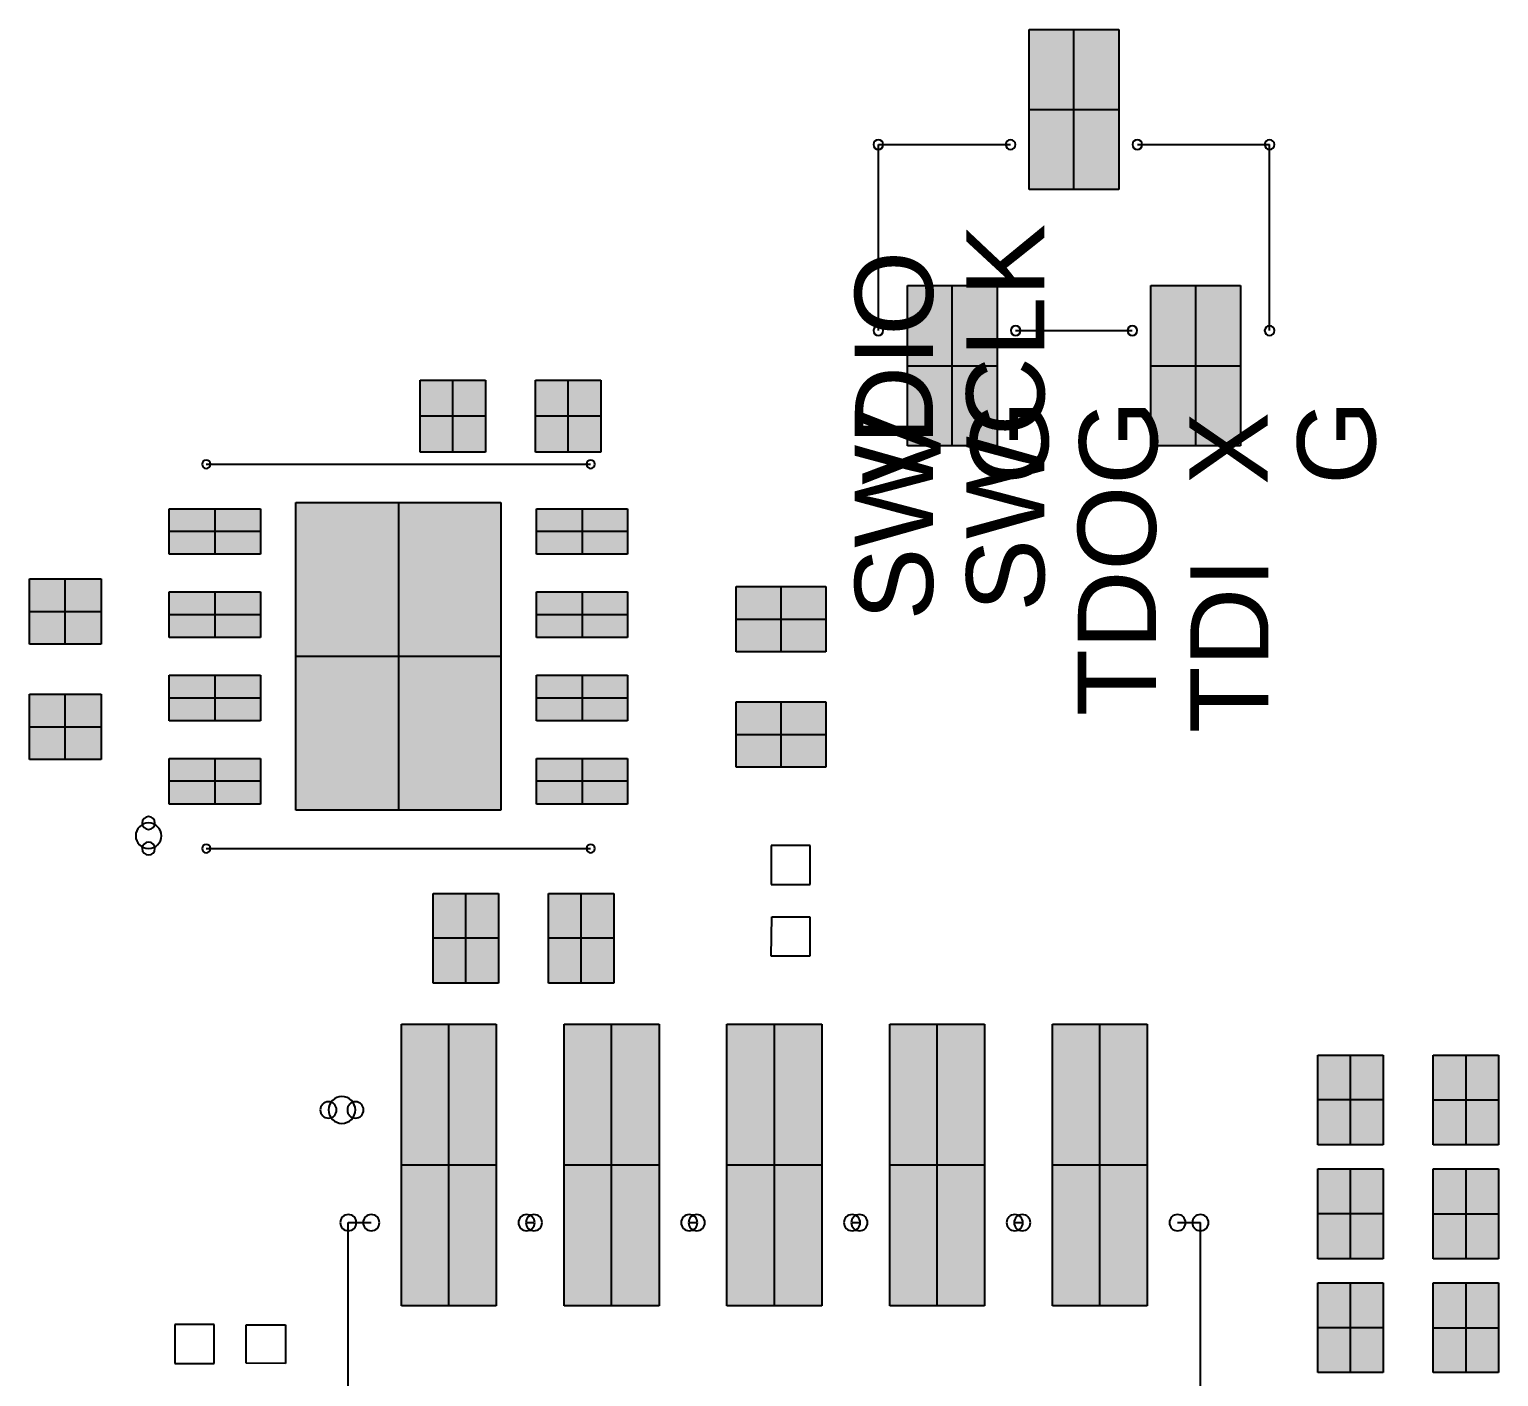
# Model space of a CAD drawing. Header units: millimetres. Extents: x -0.1 to 90.1, y -0.1 to 60.1.
# Drawn here: x 50.32 to 61.79, y 14.58 to 25.09 of the extents above; entities that cross this region are included whole.
import ezdxf

# ---------------------------------------------------------------- set-up
doc = ezdxf.new("R2010")
doc.units = ezdxf.units.MM
doc.layers.get('0').update_dxf_attribs({"color": 18, "true_color": 0x000000})
doc.layers.add('Bottom Overlay', color=54, linetype='Continuous', true_color=0x999900)
doc.layers.add('Bottom Paste', color=16, linetype='Continuous', true_color=0x7f0000)
doc.styles.add('Arial Regular', font='arial.ttf')

# ---------------------------------------------------------------- blocks, each defined once
blk = doc.blocks.new('HDR_SMD_10P_P1_27_V_M_R2_C5_LS5_5_1_B_466')
at = {"layer": 'Bottom Paste', "true_color": 0x7f0000}
for points in [[(-2.91, 3.05), (-2.17, 3.05), (-2.17, 0.85), (-2.91, 0.85)], [(-1.64, 3.05), (-0.9, 3.05), (-0.9, 0.85), (-1.64, 0.85)], [(-0.37, 3.05), (0.37, 3.05), (0.37, 0.85), (-0.37, 0.85)], [(0.9, 3.05), (1.64, 3.05), (1.64, 0.85), (0.9, 0.85)], [(2.17, 3.05), (2.91, 3.05), (2.91, 0.85), (2.17, 0.85)], [(-2.91, -0.85), (-2.17, -0.85), (-2.17, -3.05), (-2.91, -3.05)], [(-1.64, -0.85), (-0.9, -0.85), (-0.9, -3.05), (-1.64, -3.05)], [(-0.37, -0.85), (0.37, -0.85), (0.37, -3.05), (-0.37, -3.05)], [(0.9, -0.85), (1.64, -0.85), (1.64, -3.05), (0.9, -3.05)], [(2.17, -0.85), (2.91, -0.85), (2.91, -3.05), (2.17, -3.05)]]:
    blk.add_hatch(color=16, dxfattribs=at).paths.add_polyline_path(points, flags=0)
at = {"layer": 'Bottom Overlay'}
for points in [[(-3.325, -1.5), (-3.325, 1.5)], [(-3.325, 1.5), (-3.146, 1.5)], [(-1.934, 1.5), (-1.876, 1.5)], [(-0.664, 1.5), (-0.606, 1.5)], [(0.606, 1.5), (0.664, 1.5)], [(1.876, 1.5), (1.934, 1.5)], [(3.146, 1.5), (3.325, 1.5)], [(3.325, -1.5), (3.325, 1.5)], [(-3.325, -1.5), (-3.146, -1.5)], [(-1.934, -1.5), (-1.876, -1.5)], [(-0.664, -1.5), (-0.606, -1.5)], [(0.606, -1.5), (0.664, -1.5)], [(1.876, -1.5), (1.934, -1.5)], [(3.146, -1.5), (3.325, -1.5)]]:
    blk.add_lwpolyline(points, dxfattribs=at)
for centre, radius, start, end in [((-3.48, 2.38), 0.0635, 0, 180), ((-3.375, 2.38), 0.105, 0, 180), ((-3.269, 2.38), 0.0635, 0, 180), ((-3.48, 2.38), 0.0635, 180, 0), ((-3.375, 2.38), 0.105, 180, 0), ((-3.269, 2.38), 0.0635, 180, 0), ((-3.325, 1.5), 0.0635, 0, 180), ((-3.325, 1.5), 0.0635, 0, 180), ((-3.325, 1.5), 0.0635, 180, 0), ((-3.325, 1.5), 0.0635, 180, 0), ((-3.146, 1.5), 0.0635, 0, 180), ((-3.146, 1.5), 0.0635, 180, 0), ((-1.934, 1.5), 0.0635, 0, 180), ((-1.934, 1.5), 0.0635, 180, 0), ((-1.876, 1.5), 0.0635, 0, 180), ((-1.876, 1.5), 0.0635, 180, 0), ((-0.664, 1.5), 0.0635, 0, 180), ((-0.664, 1.5), 0.0635, 180, 0), ((-0.606, 1.5), 0.0635, 0, 180), ((-0.606, 1.5), 0.0635, 180, 0), ((0.606, 1.5), 0.0635, 0, 180), ((0.606, 1.5), 0.0635, 180, 0), ((0.664, 1.5), 0.0635, 0, 180), ((0.664, 1.5), 0.0635, 180, 0), ((1.876, 1.5), 0.0635, 0, 180), ((1.876, 1.5), 0.0635, 180, 0), ((1.934, 1.5), 0.0635, 0, 180), ((1.934, 1.5), 0.0635, 180, 0), ((3.146, 1.5), 0.0635, 0, 180), ((3.146, 1.5), 0.0635, 180, 0), ((3.325, 1.5), 0.0635, 0, 180), ((3.325, 1.5), 0.0635, 0, 180), ((3.325, 1.5), 0.0635, 180, 0), ((3.325, 1.5), 0.0635, 180, 0), ((-3.325, -1.5), 0.0635, 0, 180), ((-3.325, -1.5), 0.0635, 0, 180), ((-3.146, -1.5), 0.0635, 0, 180), ((-1.934, -1.5), 0.0635, 0, 180), ((-1.876, -1.5), 0.0635, 0, 180), ((-0.664, -1.5), 0.0635, 0, 180), ((-0.606, -1.5), 0.0635, 0, 180), ((0.606, -1.5), 0.0635, 0, 180), ((0.664, -1.5), 0.0635, 0, 180), ((1.876, -1.5), 0.0635, 0, 180), ((1.934, -1.5), 0.0635, 0, 180), ((3.146, -1.5), 0.0635, 0, 180), ((3.325, -1.5), 0.0635, 0, 180), ((3.325, -1.5), 0.0635, 0, 180), ((-3.325, -1.5), 0.0635, 180, 0), ((-3.325, -1.5), 0.0635, 180, 0), ((-3.146, -1.5), 0.0635, 180, 0), ((-1.934, -1.5), 0.0635, 180, 0), ((-1.876, -1.5), 0.0635, 180, 0), ((-0.664, -1.5), 0.0635, 180, 0), ((-0.606, -1.5), 0.0635, 180, 0), ((0.606, -1.5), 0.0635, 180, 0), ((0.664, -1.5), 0.0635, 180, 0), ((1.876, -1.5), 0.0635, 180, 0), ((1.934, -1.5), 0.0635, 180, 0), ((3.146, -1.5), 0.0635, 180, 0), ((3.325, -1.5), 0.0635, 180, 0), ((3.325, -1.5), 0.0635, 180, 0)]:
    blk.add_arc(centre, radius, start, end, dxfattribs=at)
at = {"layer": 'Bottom Paste', "color": 16, "true_color": 0x7f0000}
for p, q in [((-2.54, 0.85), (-2.54, 3.05)), ((-1.27, 0.85), (-1.27, 3.05)), ((0, 0.85), (0, 3.05)), ((1.27, 0.85), (1.27, 3.05)), ((2.54, 0.85), (2.54, 3.05)), ((-2.17, 1.95), (-2.91, 1.95)), ((-0.9, 1.95), (-1.64, 1.95)), ((0.37, 1.95), (-0.37, 1.95)), ((1.64, 1.95), (0.9, 1.95)), ((2.91, 1.95), (2.17, 1.95)), ((-2.54, -3.05), (-2.54, -0.85)), ((-1.27, -3.05), (-1.27, -0.85)), ((0, -3.05), (0, -0.85)), ((1.27, -3.05), (1.27, -0.85)), ((2.54, -3.05), (2.54, -0.85)), ((-2.17, -1.95), (-2.91, -1.95)), ((-0.9, -1.95), (-1.64, -1.95)), ((0.37, -1.95), (-0.37, -1.95)), ((1.64, -1.95), (0.9, -1.95)), ((2.91, -1.95), (2.17, -1.95))]:
    blk.add_line(p, q, dxfattribs=at)
for points in [[(-2.91, 3.05), (-2.54, 3.05), (-2.17, 3.05)], [(-2.91, 0.85), (-2.91, 1.95), (-2.91, 3.05)], [(-2.17, 3.05), (-2.17, 1.95), (-2.17, 0.85)], [(-1.64, 3.05), (-1.27, 3.05), (-0.9, 3.05)], [(-1.64, 0.85), (-1.64, 1.95), (-1.64, 3.05)], [(-0.9, 3.05), (-0.9, 1.95), (-0.9, 0.85)], [(-0.37, 3.05), (0, 3.05), (0.37, 3.05)], [(-0.37, 0.85), (-0.37, 1.95), (-0.37, 3.05)], [(0.37, 3.05), (0.37, 1.95), (0.37, 0.85)], [(0.9, 3.05), (1.27, 3.05), (1.64, 3.05)], [(0.9, 0.85), (0.9, 1.95), (0.9, 3.05)], [(1.64, 3.05), (1.64, 1.95), (1.64, 0.85)], [(2.17, 3.05), (2.54, 3.05), (2.91, 3.05)], [(2.17, 0.85), (2.17, 1.95), (2.17, 3.05)], [(2.91, 3.05), (2.91, 1.95), (2.91, 0.85)], [(-2.17, 0.85), (-2.54, 0.85), (-2.91, 0.85)], [(-0.9, 0.85), (-1.27, 0.85), (-1.64, 0.85)], [(0.37, 0.85), (0, 0.85), (-0.37, 0.85)], [(1.64, 0.85), (1.27, 0.85), (0.9, 0.85)], [(2.91, 0.85), (2.54, 0.85), (2.17, 0.85)], [(-2.91, -0.85), (-2.54, -0.85), (-2.17, -0.85)], [(-2.91, -3.05), (-2.91, -1.95), (-2.91, -0.85)], [(-2.17, -0.85), (-2.17, -1.95), (-2.17, -3.05)], [(-1.64, -0.85), (-1.27, -0.85), (-0.9, -0.85)], [(-1.64, -3.05), (-1.64, -1.95), (-1.64, -0.85)], [(-0.9, -0.85), (-0.9, -1.95), (-0.9, -3.05)], [(-0.37, -0.85), (0, -0.85), (0.37, -0.85)], [(-0.37, -3.05), (-0.37, -1.95), (-0.37, -0.85)], [(0.37, -0.85), (0.37, -1.95), (0.37, -3.05)], [(0.9, -0.85), (1.27, -0.85), (1.64, -0.85)], [(0.9, -3.05), (0.9, -1.95), (0.9, -0.85)], [(1.64, -0.85), (1.64, -1.95), (1.64, -3.05)], [(2.17, -0.85), (2.54, -0.85), (2.91, -0.85)], [(2.17, -3.05), (2.17, -1.95), (2.17, -0.85)], [(2.91, -0.85), (2.91, -1.95), (2.91, -3.05)], [(-2.17, -3.05), (-2.54, -3.05), (-2.91, -3.05)], [(-0.9, -3.05), (-1.27, -3.05), (-1.64, -3.05)], [(0.37, -3.05), (0, -3.05), (-0.37, -3.05)], [(1.64, -3.05), (1.27, -3.05), (0.9, -3.05)], [(2.91, -3.05), (2.54, -3.05), (2.17, -3.05)]]:
    blk.add_open_spline(points, degree=2, dxfattribs=at)
blk = doc.blocks.new('HVSON_8_L3_0_W3_0_P0_65_BL_EP_B_465')
at = {"layer": 'Bottom Paste', "true_color": 0x7f0000}
for points in [[(-1.153, 1.788), (-0.797, 1.788), (-0.797, 1.077), (-1.153, 1.077)], [(-0.503, 1.788), (-0.147, 1.788), (-0.147, 1.077), (-0.503, 1.077)], [(0.147, 1.788), (0.503, 1.788), (0.503, 1.077), (0.147, 1.077)], [(0.797, 1.788), (1.153, 1.788), (1.153, 1.077), (0.797, 1.077)], [(-1.2, 0.8), (1.2, 0.8), (1.2, -0.8), (-1.2, -0.8)], [(-1.153, -1.077), (-0.797, -1.077), (-0.797, -1.788), (-1.153, -1.788)], [(-0.503, -1.077), (-0.147, -1.077), (-0.147, -1.788), (-0.503, -1.788)], [(0.147, -1.077), (0.503, -1.077), (0.503, -1.788), (0.147, -1.788)], [(0.797, -1.077), (1.153, -1.077), (1.153, -1.788), (0.797, -1.788)]]:
    blk.add_hatch(color=16, dxfattribs=at).paths.add_polyline_path(points, flags=0)
at = {"layer": 'Bottom Overlay'}
for points in [[(-1.5, 1.5), (-1.5, -1.5)], [(1.5, 1.5), (1.5, -1.5)]]:
    blk.add_lwpolyline(points, dxfattribs=at)
for centre, radius, start, end in [((-1.5, 1.95), 0.05, 0, 180), ((-1.5, 1.95), 0.05, 180, 0), ((-1.4, 1.95), 0.1, 0, 180), ((-1.4, 1.95), 0.1, 180, 0), ((-1.3, 1.95), 0.05, 0, 180), ((-1.3, 1.95), 0.05, 180, 0), ((-1.5, 1.5), 0.0323, 0, 180), ((-1.5, 1.5), 0.0323, 180, 0), ((1.5, 1.5), 0.0323, 0, 180), ((1.5, 1.5), 0.0323, 180, 0), ((-1.5, -1.5), 0.0323, 0, 180), ((1.5, -1.5), 0.0323, 0, 180), ((-1.5, -1.5), 0.0323, 180, 0), ((1.5, -1.5), 0.0323, 180, 0)]:
    blk.add_arc(centre, radius, start, end, dxfattribs=at)
at = {"layer": 'Bottom Paste', "color": 16, "true_color": 0x7f0000}
for p, q in [((-0.975, 1.077), (-0.975, 1.788)), ((-0.325, 1.077), (-0.325, 1.788)), ((0.325, 1.077), (0.325, 1.788)), ((0.975, 1.077), (0.975, 1.788)), ((-0.797, 1.433), (-1.153, 1.433)), ((-0.147, 1.433), (-0.503, 1.433)), ((0.503, 1.433), (0.147, 1.433)), ((1.153, 1.433), (0.797, 1.433)), ((0, -0.8), (0, 0.8)), ((1.2, 0), (-1.2, 0)), ((-0.975, -1.788), (-0.975, -1.077)), ((-0.325, -1.788), (-0.325, -1.077)), ((0.325, -1.788), (0.325, -1.077)), ((0.975, -1.788), (0.975, -1.077)), ((-0.797, -1.433), (-1.153, -1.433)), ((-0.147, -1.433), (-0.503, -1.433)), ((0.503, -1.433), (0.147, -1.433)), ((1.153, -1.433), (0.797, -1.433))]:
    blk.add_line(p, q, dxfattribs=at)
for points in [[(-1.153, 1.788), (-0.975, 1.788), (-0.797, 1.788)], [(-1.153, 1.077), (-1.153, 1.433), (-1.153, 1.788)], [(-0.797, 1.788), (-0.797, 1.433), (-0.797, 1.077)], [(-0.503, 1.788), (-0.325, 1.788), (-0.147, 1.788)], [(-0.503, 1.077), (-0.503, 1.433), (-0.503, 1.788)], [(-0.147, 1.788), (-0.147, 1.433), (-0.147, 1.077)], [(0.147, 1.788), (0.325, 1.788), (0.503, 1.788)], [(0.147, 1.077), (0.147, 1.433), (0.147, 1.788)], [(0.503, 1.788), (0.503, 1.433), (0.503, 1.077)], [(0.797, 1.788), (0.975, 1.788), (1.153, 1.788)], [(0.797, 1.077), (0.797, 1.433), (0.797, 1.788)], [(1.153, 1.788), (1.153, 1.433), (1.153, 1.077)], [(-0.797, 1.077), (-0.975, 1.077), (-1.153, 1.077)], [(-0.147, 1.077), (-0.325, 1.077), (-0.503, 1.077)], [(0.503, 1.077), (0.325, 1.077), (0.147, 1.077)], [(1.153, 1.077), (0.975, 1.077), (0.797, 1.077)], [(-1.2, 0.8), (0, 0.8), (1.2, 0.8)], [(-1.2, -0.8), (-1.2, 0), (-1.2, 0.8)], [(1.2, 0.8), (1.2, 0), (1.2, -0.8)], [(1.2, -0.8), (0, -0.8), (-1.2, -0.8)], [(-1.153, -1.077), (-0.975, -1.077), (-0.797, -1.077)], [(-1.153, -1.788), (-1.153, -1.433), (-1.153, -1.077)], [(-0.797, -1.077), (-0.797, -1.433), (-0.797, -1.788)], [(-0.503, -1.077), (-0.325, -1.077), (-0.147, -1.077)], [(-0.503, -1.788), (-0.503, -1.433), (-0.503, -1.077)], [(-0.147, -1.077), (-0.147, -1.433), (-0.147, -1.788)], [(0.147, -1.077), (0.325, -1.077), (0.503, -1.077)], [(0.147, -1.788), (0.147, -1.433), (0.147, -1.077)], [(0.503, -1.077), (0.503, -1.433), (0.503, -1.788)], [(0.797, -1.077), (0.975, -1.077), (1.153, -1.077)], [(0.797, -1.788), (0.797, -1.433), (0.797, -1.077)], [(1.153, -1.077), (1.153, -1.433), (1.153, -1.788)], [(-0.797, -1.788), (-0.975, -1.788), (-1.153, -1.788)], [(-0.147, -1.788), (-0.325, -1.788), (-0.503, -1.788)], [(0.503, -1.788), (0.325, -1.788), (0.147, -1.788)], [(1.153, -1.788), (0.975, -1.788), (0.797, -1.788)]]:
    blk.add_open_spline(points, degree=2, dxfattribs=at)
blk = doc.blocks.new('R0402_B_323')
at = {"layer": 'Bottom Paste', "true_color": 0x7f0000}
for points in [[(-0.195, 0.35), (-0.195, -0.35), (-0.705, -0.35), (-0.705, 0.35)], [(0.705, 0.35), (0.705, -0.35), (0.195, -0.35), (0.195, 0.35)]]:
    blk.add_hatch(color=16, dxfattribs=at).paths.add_polyline_path(points, flags=0)
at = {"layer": 'Bottom Paste', "color": 16, "true_color": 0x7f0000}
for p, q in [((-0.45, -0.35), (-0.45, 0.35)), ((0.45, 0.35), (0.45, -0.35)), ((-0.195, 0), (-0.705, 0)), ((0.195, 0), (0.705, 0))]:
    blk.add_line(p, q, dxfattribs=at)
for points in [[(-0.705, -0.35), (-0.705, 0), (-0.705, 0.35)], [(-0.705, 0.35), (-0.45, 0.35), (-0.195, 0.35)], [(-0.195, 0.35), (-0.195, 0), (-0.195, -0.35)], [(0.195, -0.35), (0.195, 0), (0.195, 0.35)], [(0.195, 0.35), (0.45, 0.35), (0.705, 0.35)], [(0.705, 0.35), (0.705, 0), (0.705, -0.35)], [(-0.195, -0.35), (-0.45, -0.35), (-0.705, -0.35)], [(0.705, -0.35), (0.45, -0.35), (0.195, -0.35)]]:
    blk.add_open_spline(points, degree=2, dxfattribs=at)
blk = doc.blocks.new('R0402_B_322')
at = {"layer": 'Bottom Paste', "true_color": 0x7f0000}
for points in [[(-0.195, 0.35), (-0.195, -0.35), (-0.705, -0.35), (-0.705, 0.35)], [(0.705, 0.35), (0.705, -0.35), (0.195, -0.35), (0.195, 0.35)]]:
    blk.add_hatch(color=16, dxfattribs=at).paths.add_polyline_path(points, flags=0)
at = {"layer": 'Bottom Paste', "color": 16, "true_color": 0x7f0000}
for p, q in [((-0.45, -0.35), (-0.45, 0.35)), ((0.45, 0.35), (0.45, -0.35)), ((-0.195, 0), (-0.705, 0)), ((0.195, 0), (0.705, 0))]:
    blk.add_line(p, q, dxfattribs=at)
for points in [[(-0.705, -0.35), (-0.705, 0), (-0.705, 0.35)], [(-0.705, 0.35), (-0.45, 0.35), (-0.195, 0.35)], [(-0.195, 0.35), (-0.195, 0), (-0.195, -0.35)], [(0.195, -0.35), (0.195, 0), (0.195, 0.35)], [(0.195, 0.35), (0.45, 0.35), (0.705, 0.35)], [(0.705, 0.35), (0.705, 0), (0.705, -0.35)], [(-0.195, -0.35), (-0.45, -0.35), (-0.705, -0.35)], [(0.705, -0.35), (0.45, -0.35), (0.195, -0.35)]]:
    blk.add_open_spline(points, degree=2, dxfattribs=at)
blk = doc.blocks.new('R0402_B_321')
at = {"layer": 'Bottom Paste', "true_color": 0x7f0000}
for points in [[(-0.195, 0.35), (-0.195, -0.35), (-0.705, -0.35), (-0.705, 0.35)], [(0.705, 0.35), (0.705, -0.35), (0.195, -0.35), (0.195, 0.35)]]:
    blk.add_hatch(color=16, dxfattribs=at).paths.add_polyline_path(points, flags=0)
at = {"layer": 'Bottom Paste', "color": 16, "true_color": 0x7f0000}
for p, q in [((-0.45, -0.35), (-0.45, 0.35)), ((0.45, 0.35), (0.45, -0.35)), ((-0.195, 0), (-0.705, 0)), ((0.195, 0), (0.705, 0))]:
    blk.add_line(p, q, dxfattribs=at)
for points in [[(-0.705, -0.35), (-0.705, 0), (-0.705, 0.35)], [(-0.705, 0.35), (-0.45, 0.35), (-0.195, 0.35)], [(-0.195, 0.35), (-0.195, 0), (-0.195, -0.35)], [(0.195, -0.35), (0.195, 0), (0.195, 0.35)], [(0.195, 0.35), (0.45, 0.35), (0.705, 0.35)], [(0.705, 0.35), (0.705, 0), (0.705, -0.35)], [(-0.195, -0.35), (-0.45, -0.35), (-0.705, -0.35)], [(0.705, -0.35), (0.45, -0.35), (0.195, -0.35)]]:
    blk.add_open_spline(points, degree=2, dxfattribs=at)
blk = doc.blocks.new('C0201_B_218')
at = {"layer": 'Bottom Paste'}
for p, q in [((-0.432, 0.152), (-0.124, 0.149)), ((-0.432, -0.149), (-0.432, 0.152)), ((-0.124, 0.149), (-0.124, -0.149)), ((0.432, 0.152), (0.127, 0.152)), ((0.127, 0.152), (0.127, -0.152)), ((0.432, -0.152), (0.432, 0.152)), ((-0.124, -0.149), (-0.432, -0.149)), ((0.127, -0.152), (0.432, -0.152))]:
    blk.add_line(p, q, dxfattribs=at)
blk = doc.blocks.new('C0201_B_216')
at = {"layer": 'Bottom Paste'}
for p, q in [((-0.432, 0.152), (-0.124, 0.149)), ((-0.432, -0.149), (-0.432, 0.152)), ((-0.124, 0.149), (-0.124, -0.149)), ((0.432, 0.152), (0.127, 0.152)), ((0.127, 0.152), (0.127, -0.152)), ((0.432, -0.152), (0.432, 0.152)), ((-0.124, -0.149), (-0.432, -0.149)), ((0.127, -0.152), (0.432, -0.152))]:
    blk.add_line(p, q, dxfattribs=at)
blk = doc.blocks.new('C0402_B_191')
at = {"layer": 'Bottom Paste', "true_color": 0x7f0000}
for points in [[(-0.195, 0.28), (-0.195, -0.28), (-0.705, -0.28), (-0.705, 0.28)], [(0.705, 0.28), (0.705, -0.28), (0.195, -0.28), (0.195, 0.28)]]:
    blk.add_hatch(color=16, dxfattribs=at).paths.add_polyline_path(points, flags=0)
at = {"layer": 'Bottom Paste', "color": 16, "true_color": 0x7f0000}
for p, q in [((-0.45, 0.28), (-0.45, -0.28)), ((0.45, 0.28), (0.45, -0.28)), ((-0.705, 0), (-0.195, 0)), ((0.195, 0), (0.705, 0))]:
    blk.add_line(p, q, dxfattribs=at)
for points in [[(-0.705, -0.28), (-0.705, 0), (-0.705, 0.28)], [(-0.705, 0.28), (-0.45, 0.28), (-0.195, 0.28)], [(-0.195, 0.28), (-0.195, 0), (-0.195, -0.28)], [(0.195, -0.28), (0.195, 0), (0.195, 0.28)], [(0.195, 0.28), (0.45, 0.28), (0.705, 0.28)], [(0.705, 0.28), (0.705, 0), (0.705, -0.28)], [(-0.195, -0.28), (-0.45, -0.28), (-0.705, -0.28)], [(0.705, -0.28), (0.45, -0.28), (0.195, -0.28)]]:
    blk.add_open_spline(points, degree=2, dxfattribs=at)
blk = doc.blocks.new('C0402_B_190')
at = {"layer": 'Bottom Paste', "true_color": 0x7f0000}
for points in [[(-0.195, 0.28), (-0.195, -0.28), (-0.705, -0.28), (-0.705, 0.28)], [(0.705, 0.28), (0.705, -0.28), (0.195, -0.28), (0.195, 0.28)]]:
    blk.add_hatch(color=16, dxfattribs=at).paths.add_polyline_path(points, flags=0)
at = {"layer": 'Bottom Paste', "color": 16, "true_color": 0x7f0000}
for p, q in [((-0.45, -0.28), (-0.45, 0.28)), ((0.45, -0.28), (0.45, 0.28)), ((-0.195, 0), (-0.705, 0)), ((0.705, 0), (0.195, 0))]:
    blk.add_line(p, q, dxfattribs=at)
for points in [[(-0.705, -0.28), (-0.705, 0), (-0.705, 0.28)], [(-0.705, 0.28), (-0.45, 0.28), (-0.195, 0.28)], [(-0.195, 0.28), (-0.195, 0), (-0.195, -0.28)], [(0.195, -0.28), (0.195, 0), (0.195, 0.28)], [(0.195, 0.28), (0.45, 0.28), (0.705, 0.28)], [(0.705, 0.28), (0.705, 0), (0.705, -0.28)], [(-0.195, -0.28), (-0.45, -0.28), (-0.705, -0.28)], [(0.705, -0.28), (0.45, -0.28), (0.195, -0.28)]]:
    blk.add_open_spline(points, degree=2, dxfattribs=at)
blk = doc.blocks.new('SOT_23_3_L2_9_W1_3_P1_90_LS2_4_BR_B_189')
at = {"layer": 'Bottom Paste', "true_color": 0x7f0000}
for points in [[(0.375, 1.3), (1.625, 1.3), (1.625, 0.6), (0.375, 0.6)], [(-1.625, 0.35), (-0.375, 0.35), (-0.375, -0.35), (-1.625, -0.35)], [(0.375, -0.6), (1.625, -0.6), (1.625, -1.3), (0.375, -1.3)]]:
    blk.add_hatch(color=16, dxfattribs=at).paths.add_polyline_path(points, flags=0)
at = {"layer": 'Bottom Overlay'}
for points in [[(0.726, 1.526), (-0.726, 1.526)], [(-0.726, 0.495), (-0.726, 1.526)], [(0.726, -0.455), (0.726, 0.455)], [(-0.726, -1.526), (-0.726, -0.495)], [(0.726, -1.526), (-0.726, -1.526)]]:
    blk.add_lwpolyline(points, dxfattribs=at)
for centre, start, end in [((-0.726, 1.526), 0, 180), ((-0.726, 1.526), 0, 180), ((-0.726, 1.526), 180, 0), ((-0.726, 1.526), 180, 0), ((0.726, 1.526), 0, 180), ((0.726, 1.526), 180, 0), ((-0.726, 0.495), 0, 180), ((-0.726, 0.495), 180, 0), ((0.726, 0.455), 0, 180), ((0.726, 0.455), 180, 0), ((-0.726, -0.495), 0, 180), ((0.726, -0.455), 0, 180), ((0.726, -0.455), 180, 0), ((-0.726, -0.495), 180, 0), ((-0.726, -1.526), 0, 180), ((-0.726, -1.526), 0, 180), ((0.726, -1.526), 0, 180), ((-0.726, -1.526), 180, 0), ((-0.726, -1.526), 180, 0), ((0.726, -1.526), 180, 0)]:
    blk.add_arc(centre, 0.0381, start, end, dxfattribs=at)
at = {"layer": 'Bottom Paste', "color": 16, "true_color": 0x7f0000}
for p, q in [((1, 0.6), (1, 1.3)), ((1.625, 0.95), (0.375, 0.95)), ((-1, -0.35), (-1, 0.35)), ((-0.375, 0), (-1.625, 0)), ((1, -1.3), (1, -0.6)), ((1.625, -0.95), (0.375, -0.95))]:
    blk.add_line(p, q, dxfattribs=at)
for points in [[(0.375, 1.3), (1, 1.3), (1.625, 1.3)], [(0.375, 0.6), (0.375, 0.95), (0.375, 1.3)], [(1.625, 1.3), (1.625, 0.95), (1.625, 0.6)], [(1.625, 0.6), (1, 0.6), (0.375, 0.6)], [(-1.625, 0.35), (-1, 0.35), (-0.375, 0.35)], [(-1.625, -0.35), (-1.625, 0), (-1.625, 0.35)], [(-0.375, 0.35), (-0.375, 0), (-0.375, -0.35)], [(-0.375, -0.35), (-1, -0.35), (-1.625, -0.35)], [(0.375, -0.6), (1, -0.6), (1.625, -0.6)], [(0.375, -1.3), (0.375, -0.95), (0.375, -0.6)], [(1.625, -0.6), (1.625, -0.95), (1.625, -1.3)], [(1.625, -1.3), (1, -1.3), (0.375, -1.3)]]:
    blk.add_open_spline(points, degree=2, dxfattribs=at)
blk = doc.blocks.new('R0402_B_185')
at = {"layer": 'Bottom Paste', "true_color": 0x7f0000}
for points in [[(-0.195, 0.35), (-0.195, -0.35), (-0.705, -0.35), (-0.705, 0.35)], [(0.705, 0.35), (0.705, -0.35), (0.195, -0.35), (0.195, 0.35)]]:
    blk.add_hatch(color=16, dxfattribs=at).paths.add_polyline_path(points, flags=0)
at = {"layer": 'Bottom Paste', "color": 16, "true_color": 0x7f0000}
for p, q in [((-0.45, 0.35), (-0.45, -0.35)), ((0.45, 0.35), (0.45, -0.35)), ((-0.705, 0), (-0.195, 0)), ((0.195, 0), (0.705, 0))]:
    blk.add_line(p, q, dxfattribs=at)
for points in [[(-0.705, -0.35), (-0.705, 0), (-0.705, 0.35)], [(-0.705, 0.35), (-0.45, 0.35), (-0.195, 0.35)], [(-0.195, 0.35), (-0.195, 0), (-0.195, -0.35)], [(0.195, -0.35), (0.195, 0), (0.195, 0.35)], [(0.195, 0.35), (0.45, 0.35), (0.705, 0.35)], [(0.705, 0.35), (0.705, 0), (0.705, -0.35)], [(-0.195, -0.35), (-0.45, -0.35), (-0.705, -0.35)], [(0.705, -0.35), (0.45, -0.35), (0.195, -0.35)]]:
    blk.add_open_spline(points, degree=2, dxfattribs=at)
blk = doc.blocks.new('R0402_B_184')
at = {"layer": 'Bottom Paste', "true_color": 0x7f0000}
for points in [[(-0.195, 0.35), (-0.195, -0.35), (-0.705, -0.35), (-0.705, 0.35)], [(0.705, 0.35), (0.705, -0.35), (0.195, -0.35), (0.195, 0.35)]]:
    blk.add_hatch(color=16, dxfattribs=at).paths.add_polyline_path(points, flags=0)
at = {"layer": 'Bottom Paste', "color": 16, "true_color": 0x7f0000}
for p, q in [((-0.45, 0.35), (-0.45, -0.35)), ((0.45, 0.35), (0.45, -0.35)), ((-0.705, 0), (-0.195, 0)), ((0.195, 0), (0.705, 0))]:
    blk.add_line(p, q, dxfattribs=at)
for points in [[(-0.705, -0.35), (-0.705, 0), (-0.705, 0.35)], [(-0.705, 0.35), (-0.45, 0.35), (-0.195, 0.35)], [(-0.195, 0.35), (-0.195, 0), (-0.195, -0.35)], [(0.195, -0.35), (0.195, 0), (0.195, 0.35)], [(0.195, 0.35), (0.45, 0.35), (0.705, 0.35)], [(0.705, 0.35), (0.705, 0), (0.705, -0.35)], [(-0.195, -0.35), (-0.45, -0.35), (-0.705, -0.35)], [(0.705, -0.35), (0.45, -0.35), (0.195, -0.35)]]:
    blk.add_open_spline(points, degree=2, dxfattribs=at)

msp = doc.modelspace()

# ---------------------------------------------------------------- block references
for name, p, rotation in [('SOT_23_3_L2_9_W1_3_P1_90_LS2_4_BR_B_189', (58.472, 23.469), 270), ('HVSON_8_L3_0_W3_0_P0_65_BL_EP_B_465', (53.2, 20.2), 90), ('C0402_B_191', (50.6, 20.1), 90), ('R0402_B_185', (56.186, 20.04), 90), ('C0201_B_216', (56.262, 18.292), 90), ('R0402_B_184', (54.175, 18), 180), ('C0201_B_218', (51.888, 14.833), 180)]:
    msp.add_blockref(name, p, dxfattribs=dict(rotation=rotation))
for name, p in [('C0402_B_190', (54.075, 22.075)), ('HDR_SMD_10P_P1_27_V_M_R2_C5_LS5_5_1_B_466', (56.134, 14.28)), ('R0402_B_322', (61.081, 16.738)), ('R0402_B_321', (61.081, 15.849)), ('R0402_B_323', (61.081, 14.96))]:
    msp.add_blockref(name, p)

# ---------------------------------------------------------------- texts
at = {"layer": 'Bottom Overlay', "attachment_point": 7, "rotation": 90, "style": 'Arial Regular'}
for s, insert, char_height, width in [('SWCLK', (58.25, 20.548), 0.6096, 7.25557), ('SWDIO', (57.38, 20.48), 0.6096, 6.89776), ('G', (58.281, 21.539), 0.61, 2.4384), ('G', (59.132, 21.539), 0.61, 2.4384), ('G', (60.834, 21.539), 0.61, 2.4384), ('V', (57.431, 21.539), 0.61, 2.33901), ('X', (59.983, 21.539), 0.61, 2.34563), ('TDO', (59.12, 19.735), 0.6096, 4.7244), ('TDI', (59.99, 19.6), 0.6096, 3.80337)]:
    msp.add_mtext(s, dxfattribs=dict(at, insert=insert, char_height=char_height, width=width))

doc.saveas('drawing.dxf')
